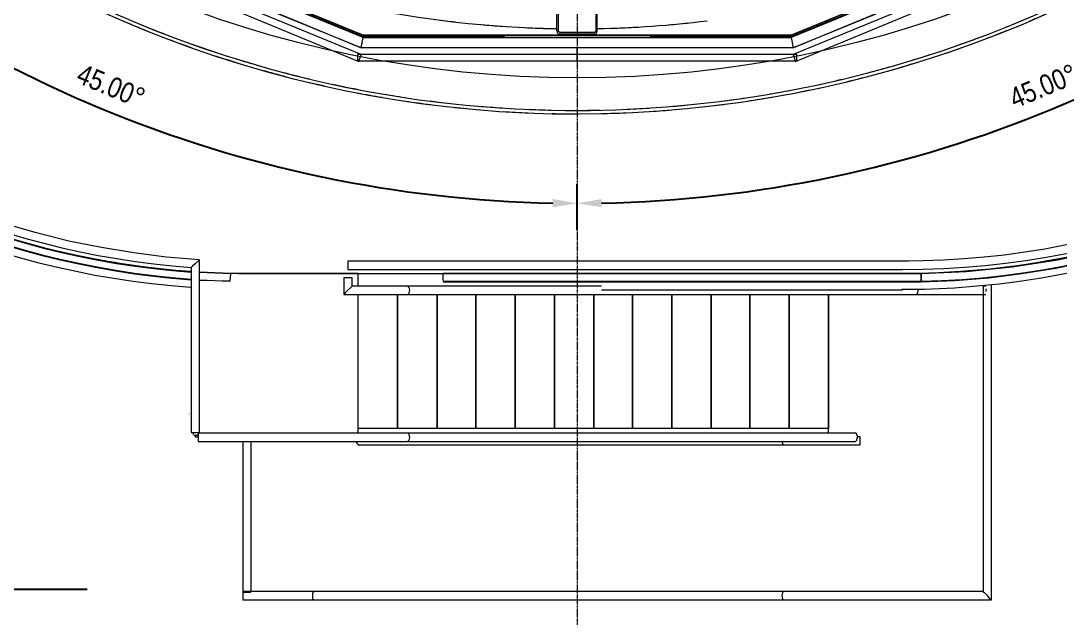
# Model space of a CAD drawing. Header units: millimetres. Extents: x 223 to 147055, y -17460 to 24540.
# Drawn here: x 132053 to 138425, y -3361 to 300 of the extents above; entities that cross this region are included whole.
import ezdxf

# ---------------------------------------------------------------- set-up
doc = ezdxf.new("R2010")
doc.units = ezdxf.units.MM
doc.linetypes.add('ADSK_Линия сетки', pattern=[21, 12, -3, 3, -3])
for name, color, linetype, lineweight in [('A-ANNO-DIMS', 7, 'Continuous', 9), ('S-GRID', 7, 'Continuous', 9), ('ЭЛ', 250, 'Continuous', 50)]:
    doc.layers.add(name, color=color, linetype=linetype, lineweight=lineweight)
for name, color, linetype in [('PDF _A-AREA', 7, 'Continuous'), ('PDF _A-CLNG', 7, 'Continuous'), ('PDF _A-DETL', 7, 'Continuous'), ('PDF _A-FLOR', 7, 'Continuous'), ('PDF _A-GLAZ-CURT', 7, 'Continuous'), ('PDF _A-GLAZ-CWMG', 7, 'Continuous'), ('PDF _I-WALL', 7, 'Continuous'), ('PDF _S-BEAM', 7, 'Continuous'), ('PDF _S-STRS', 7, 'Continuous'), ('PDF _Ограждение', 7, 'Continuous'), ('PDF _Опоры', 7, 'Continuous')]:
    doc.layers.add(name, color=color, linetype=linetype)
doc.styles.add('GOST Common_I_6', font='ARIALN.TTF', dxfattribs={"height": 125})
doc.dimstyles.new('Диагональ_-_Gost_2_5мм', dxfattribs={"dimscale": 304.8, "dimtxt": 125.714375, "dimasz": 0.492126, "dimexe": 0.393701, "dimexo": 0.246063, "dimgap": 0.287073, "dimtad": 1, "dimdec": 0, "dimzin": 0, "dimdsep": 46, "dimtxsty": 'GOST Common_I_6', "dimsah": 1, "dimcen": 0.09, "dimdle": 0.393701, "dimazin": 0, "dimtfac": 1, "dimtdec": 4, "dimtix": 1, "dimtmove": 0, "dimatfit": 3, "dimfxl": 1, "dimtvp": 1, "dimtfill": 1, "dimtolj": 1, "dimtzin": 0, "dimarcsym": 2})

# ---------------------------------------------------------------- blocks, each defined once
blk = doc.blocks.new('*D338')
at = {"layer": 'A-ANNO-DIMS', "color": 0, "lineweight": -2, "transparency": 16777216}
for p, q in [((92115.2, 13595.1), (91913.7, 13796.7)), ((86612.7, 11315.9), (86612.7, 11600.9))]:
    blk.add_line(p, q, dxfattribs=at)
blk.add_arc((86612.7, 19097.7), 7616.7, 271.12837, 313.87163, dxfattribs=at)
at = {"layer": 'A-ANNO-DIMS', "color": 0, "transparency": 16777216}
for points in [[(91873.9, 13624.6), (91908.9, 13588.9), (91998.5, 13711.8)], [(86762.9, 11457.4), (86762.4, 11507.4), (86612.7, 11480.9)]]:
    blk.add_solid(points, dxfattribs=at)
at = {"layer": 'Defpoints', "color": 0, "transparency": 16777216}
for p in [(86612.7, 19097.7), (92168.2, 13542.1), (88584, 11740.4), (86612.7, 11240.9)]:
    blk.add_point(p, dxfattribs=at)
at = {"layer": 'A-ANNO-DIMS', "color": 0, "transparency": 16777216, "insert": (89470.1, 12199.3), "char_height": 125, "width": 588.088, "attachment_point": 5, "rotation": 22.5, "style": 'GOST Common_I_6', "bg_fill": 3, "box_fill_scale": 1.1, "bg_fill_color": 256, "bg_fill_true_color": 13158600, "bg_fill_transparency": 0}
blk.add_mtext('\\A1;45.00°', dxfattribs=at)
blk = doc.blocks.new('*D340')
at = {"layer": 'A-ANNO-DIMS', "color": 0, "lineweight": -2, "transparency": 16777216}
for p, q in [((81110.1, 13595.1), (81311.7, 13796.7)), ((86612.7, 11315.9), (86612.7, 11600.9))]:
    blk.add_line(p, q, dxfattribs=at)
blk.add_arc((86612.7, 19097.7), 7616.7, 226.12837, 268.87163, dxfattribs=at)
at = {"layer": 'A-ANNO-DIMS', "color": 0, "transparency": 16777216}
for points in [[(81316.4, 13588.9), (81351.4, 13624.6), (81226.8, 13711.8)], [(86462.9, 11507.4), (86462.4, 11457.4), (86612.7, 11480.9)]]:
    blk.add_solid(points, dxfattribs=at)
at = {"layer": 'Defpoints', "color": 0, "transparency": 16777216}
for p in [(86612.7, 19097.7), (81057.1, 13542.1), (82804.3, 12501.4), (86612.7, 11240.9)]:
    blk.add_point(p, dxfattribs=at)
at = {"layer": 'A-ANNO-DIMS', "color": 0, "transparency": 16777216, "insert": (83755.3, 12199.3), "char_height": 125, "width": 588.088, "attachment_point": 5, "rotation": 337.5, "style": 'GOST Common_I_6', "bg_fill": 3, "box_fill_scale": 1.1, "bg_fill_color": 256, "bg_fill_true_color": 13158600, "bg_fill_transparency": 0}
blk.add_mtext('\\A1;45.00°', dxfattribs=at)
blk = doc.blocks.new('оси')
at = {"layer": 'S-GRID', "linetype": 'ADSK_Линия сетки'}
blk.add_line((86612.7, 19097.7), (86612.7, 8288.8), dxfattribs=at)
at = {"layer": 'A-ANNO-DIMS'}
dim = blk.add_angular_dim_3p(base=(88584, 11740.4), center=(86612.7, 19097.7), p1=(86612.7, 11240.9), p2=(92168.2, 13542.1), dimstyle='Диагональ_-_Gost_2_5мм', override={"dimpost": '<>', "dimfxl": 6013.290219}, dxfattribs=at)
dim.commit()
dim.dimension.update_dxf_attribs({"geometry": '*D338', "text_midpoint": (89470.1, 12199.3)})
dim = blk.add_angular_dim_3p(base=(82804.3, 12501.4), center=(86612.7, 19097.7), p1=(81057.1, 13542.1), p2=(86612.7, 11240.9), dimstyle='Диагональ_-_Gost_2_5мм', override={"dimpost": '<>', "dimfxl": 6013.290219}, dxfattribs=at)
dim.commit()
dim.dimension.update_dxf_attribs({"geometry": '*D340', "text_midpoint": (83755.3, 12199.3)})

msp = doc.modelspace()

# ---------------------------------------------------------------- linework, layer by layer
at = {"layer": 'PDF _A-AREA', "lineweight": 15}
msp.add_lwpolyline([(133466.2, -1249.1), (134122.4, -1249.1)], dxfattribs=at)
for centre, radius, start, end in [((133461.4, 3892.6), 5140.5, 253.39392, 255.3498), ((133461.4, 3892.7), 5140.7, 256.53072, 258.26678), ((133461.9, 3895), 5143, 259.58521, 261.19967), ((137453.9, 3892.6), 5140.6, 278.70652, 280.43711)]:
    msp.add_arc(centre, radius, start, end, dxfattribs=at)
at = {"layer": 'PDF _A-CLNG', "lineweight": 15}
for centre, radius, start, end in [((135459.4, 6800.7), 7049.4, 248.03814, 249.26881), ((135459.5, 6802.5), 7051.3, 291.84641, 293.08773), ((135459.7, 6802), 7050.8, 289.41289, 290.6543), ((135459, 6799.4), 7048.1, 250.47157, 251.70246), ((135459.5, 6802.6), 7051.4, 286.9794, 288.21521), ((135459.1, 6799.5), 7048.2, 252.90511, 254.13599), ((135460, 6800.8), 7049.5, 284.54591, 285.78205), ((135459.6, 6801.2), 7049.9, 255.33879, 256.56937), ((135459.6, 6802.6), 7051.4, 282.11253, 283.34833), ((135460.2, 6803.7), 7052.6, 257.77251, 259.00262), ((135459.1, 6805.5), 7054.3, 279.67925, 280.91454), ((135459.6, 6800.7), 7049.4, 260.20565, 261.43631), ((135460.2, 6805), 7053.8, 262.63938, 263.86928), ((135460.1, 6799.7), 7048.4, 277.24535, 278.48168), ((135459.6, 6799.5), 7048.2, 265.07248, 266.30884), ((135459.8, 6802.2), 7051, 267.50602, 268.74189), ((135459.8, 6799), 7047.8, 269.93934, 271.17578), ((135459.9, 6799.7), 7048.5, 272.37285, 273.60917), ((135459.4, 6805.5), 7054.2, 274.81236, 276.04218)]:
    msp.add_arc(centre, radius, start, end, dxfattribs=at)
at = {"layer": 'PDF _A-DETL', "lineweight": 15}
msp.add_lwpolyline([(137496.3, -1172.9), (137115.3, -1172.9)], dxfattribs=at)
msp.add_circle((135464.3, 6800.3), 6849.5, dxfattribs=at)
at = {"layer": 'PDF _A-FLOR', "lineweight": 15}
msp.add_lwpolyline([(128589.1, 5127.6, 0.887105), (142531.5, 6801.7, 1), (128388.1, 6801.7, 0.058045), (128577.4, 5176.4)], format="xyb", dxfattribs=at)
for points in [[(133148.7, -1240.7), (133157.2, -1240.7)], [(133466.2, -1249.1), (134122.4, -1249.1), (133339.2, -1249.1)], [(134122.4, -2227), (134122.4, -1376.1)], [(133123.3, -2239.7), (133123.3, -2248.2), (133140.2, -2248.2)]]:
    msp.add_lwpolyline(points, dxfattribs=at)
for centre, radius, start, end in [((135459.7, 6801), 6550.2, 262.42498, 263.49078), ((135459.5, 6798.8), 6548, 264.89663, 266.00125), ((135459.8, 6802.8), 6552, 267.3743, 268.50022), ((135459.6, 6804.5), 6553.7, 272.32394, 273.47702), ((135459.6, 6804.2), 6553.4, 274.80123, 275.95986), ((133462.2, 3895.7), 5143.7, 254.11402, 255.44822), ((133461.7, 3893.9), 5141.8, 256.90974, 258.21698), ((133461.9, 3894.8), 5142.8, 259.70041, 260.98544), ((133461.9, 3896.2), 5144.2, 262.49124, 263.75946), ((137454.3, 3888.4), 5136.3, 276.61333, 277.61955), ((137452.8, 3898.3), 5146.3, 279.74008, 280.40411), ((133461.7, 3894.6), 5142.6, 265.28111, 265.87971), ((133461.6, 3893.5), 5141.5, 267.83579, 270.00002), ((137453.7, 3893.3), 5141.3, 270.54384, 272.04898), ((137453.9, 3891.2), 5139.1, 273.67472, 274.83427)]:
    msp.add_arc(centre, radius, start, end, dxfattribs=at)
at = {"layer": 'PDF _A-GLAZ-CURT', "lineweight": 15}
msp.add_lwpolyline([(138427.6, 812.5), (138017, 638.9), (138029.7, 605), (138017, 638.9), (137606.3, 469.6), (136789.3, 135.1), (135908.8, 135.1), (135464.3, 135.1), (135464.3, 92.8), (135464.3, 135.1), (135019.8, 135.1), (134139.3, 135.1), (133322.3, 469.6), (132911.6, 638.9), (132898.9, 605), (132911.6, 638.9), (132501, 812.5), (131688.2, 1146.9)], dxfattribs=at)
for points in [[(132882, 566.9), (134126.6, 50.5), (134139.3, 92.8), (132898.9, 605)], [(136802, 50.5), (138046.6, 566.9), (138029.7, 605), (136789.3, 92.8)], [(134118.1, 54.7), (135464.3, 54.7), (135464.3, 92.8), (134118.1, 92.8)], [(135464.3, 54.7), (136810.5, 54.7), (136810.5, 92.8), (135464.3, 92.8)]]:
    msp.add_lwpolyline(points, close=True, dxfattribs=at)
at = {"layer": 'PDF _A-GLAZ-CWMG', "lineweight": 15}
for points in [[(135908.8, 202.9), (136776.6, 202.9), (136776.6, 211.3), (135908.8, 211.3), (136776.6, 211.3), (137572.5, 541.5), (136776.6, 211.3), (136776.6, 202.9), (137576.7, 533.1), (137991.6, 702.4), (138402.2, 871.7), (139202.3, 1201.9), (139240.4, 1151.1), (139862.7, 1773.4), (140175.9, 2086.7), (140493.4, 2399.9), (141115.7, 3026.5), (141115.7, 3022.2), (141115.7, 3026.5), (141060.7, 3060.3), (141056.5, 3064.6), (141060.7, 3060.3), (141395.1, 3864.6)], [(133326.5, 473.8), (134139.3, 135.1), (134152, 198.6), (133347.7, 528.8), (132937, 698.2), (132526.4, 871.7)], [(138402.2, 867.5), (137991.6, 698.2), (137580.9, 528.8), (136776.6, 198.6), (136776.6, 202.9), (136776.6, 198.6), (136789.3, 135.1), (137602.1, 473.8)], [(133351.9, 533.1), (134152, 202.9), (134152, 211.3), (133351.9, 541.5), (134152, 211.3), (135019.8, 211.3), (134152, 211.3), (134152, 202.9), (135019.8, 202.9)], [(135908.8, 198.6), (135464.3, 198.6), (135908.8, 198.6), (136776.6, 198.6), (136789.3, 135.1), (135908.8, 135.1), (135464.3, 135.1), (135019.8, 135.1), (134139.3, 135.1), (134152, 198.6), (134152, 202.9), (134152, 198.6), (135019.8, 198.6), (135464.3, 198.6), (135019.8, 198.6)], [(134152, 211.3), (134152, 211.3)], [(134152, 211.3), (134152, 211.3)], [(134152, 198.6), (134152, 198.6)], [(136776.6, 211.3), (136776.6, 211.3)], [(136776.6, 211.3), (136776.6, 211.3)], [(136776.6, 198.6), (136776.6, 198.6)], [(134139.3, 135.1), (134139.3, 135.1)], [(134139.3, 135.1), (134139.3, 135.1)], [(136789.3, 135.1), (136789.3, 135.1)], [(136789.3, 135.1), (136789.3, 135.1)]]:
    msp.add_lwpolyline(points, dxfattribs=at)
for points in [[(135019.8, 211.3), (135464.3, 211.3)], [(135464.3, 211.3), (135908.8, 211.3)]]:
    msp.add_lwpolyline(points, close=True, dxfattribs=at)
at = {"layer": 'PDF _I-WALL', "lineweight": 15}
for points in [[(128908.3, 4196.3, 0.826633), (142510.3, 6801.7, 1), (128409.3, 6801.7, 0.052683), (128565, 5328.3)], [(137453.7, -1247.9, 0.035296), (138176.9, -1196.8, 0.162845), (141094.4, 263.1)], [(137453.7, -1345.3, 0.035296), (138190.6, -1293.2, 0.162845), (141163.4, 194.4)]]:
    msp.add_lwpolyline(points, format="xyb", dxfattribs=at)
for points in [[(134122.4, -1325.3), (134122.4, -1249.1), (137458.2, -1249.1)], [(137458.2, -1350.7), (135612.5, -1350.7)]]:
    msp.add_lwpolyline(points, dxfattribs=at)
for centre, radius, start, end in [((135459.8, 6801.7), 6551, 226.09314, 268.90686), ((133461.6, 3893.4), 5141.3, 224.91761, 265.88012), ((135459.8, 6801.7), 6551, 271.09316, 277.0203), ((133461.6, 3893.4), 5238.7, 224.91761, 265.96252)]:
    msp.add_arc(centre, radius, start, end, dxfattribs=at)
at = {"layer": 'PDF _S-BEAM', "lineweight": 15}
for points in [[(127391.5, 6273.4, 0.202877), (129834.1, 249.4, 0.179396), (133097.9, -1240.7)], [(127395.7, 6273.4, 0.203415), (129838.3, 253.7, 0.180277), (133097.9, -1236.4)], [(134643.1, -1295.7), (137572.5, -1295.7, 0.194742), (141141.1, 236.7)]]:
    msp.add_lwpolyline(points, format="xyb", dxfattribs=at)
for points in [[(135337.3, 456.9), (135337.3, 241), (135341.5, 236.7), (135341.5, 232.5), (135341.5, 228.3), (135345.8, 224), (135350, 219.8), (135354.2, 219.8), (135358.5, 219.8), (135570.1, 219.8), (135574.4, 219.8), (135578.6, 219.8), (135582.8, 224), (135582.8, 228.3), (135587.1, 232.5), (135587.1, 236.7), (135587.1, 241), (135587.1, 456.9)], [(134643.1, -1299.9), (137572.5, -1299.9), (137779.9, -1291.5), (137987.3, -1274.5), (138190.5, -1249.1), (138398, -1215.3), (138601.2, -1172.9), (138800.1, -1122.1), (139003.3, -1067.1), (139198.1, -999.4), (139392.8, -927.4), (139583.3, -847), (139769.5, -758.1), (139955.8, -660.7), (140133.6, -554.9), (140311.4, -444.8), (140480.7, -330.5), (140650.1, -203.5), (140810.9, -72.3), (140963.3, 63.2), (141115.7, 207.1), (141145.4, 232.5)], [(138427.6, -1156), (138224.4, -1194.1), (138021.2, -1219.5), (137813.8, -1236.4), (137610.6, -1249.1), (137572.5, -1249.1), (137851.9, -1236.4), (138131.3, -1206.8), (138410.7, -1164.5), (138685.8, -1105.2)], [(133148.7, -1240.7), (133339.2, -1249.1), (133148.7, -1240.7)], [(133339.2, -1249.1), (133339.2, -1253.4), (133335, -1291.5), (133335, -1295.7)], [(134643.1, -1249.1), (137572.5, -1249.1), (134643.1, -1249.1)], [(134643.1, -1249.1), (134643.1, -1249.1)], [(134643.1, -1291.5), (134643.1, -1253.4)], [(133148.7, -1287.2), (133335, -1295.7), (133148.7, -1291.5)]]:
    msp.add_lwpolyline(points, dxfattribs=at)
for points in [[(135358.5, 469.6), (135570.1, 469.6), (135574.4, 465.3), (135578.6, 465.3), (135578.6, 461.1), (135578.6, 456.9), (135578.6, 241), (135578.6, 236.7), (135578.6, 232.5), (135574.4, 232.5), (135570.1, 228.3), (135358.5, 228.3), (135354.2, 232.5), (135350, 232.5), (135350, 236.7), (135350, 241), (135350, 456.9), (135350, 461.1), (135350, 465.3), (135354.2, 465.3)], [(137572.5, -1291.5), (137572.5, -1253.4)]]:
    msp.add_lwpolyline(points, close=True, dxfattribs=at)
for centre, radius, start, end in [((135460.1, 6801.1), 7071, 293.13176, 294.36235), ((135458.3, 6798.2), 7067.9, 246.88996, 248.13208), ((133478.7, 3911.9), 5208.8, 225.13835, 265.80739), ((133480, 3910.4), 5211.7, 225.14981, 265.79593), ((135459.8, 6801.7), 7071.7, 290.69818, 291.92866), ((135459.2, 6800.2), 7070, 249.32355, 250.56529), ((135460.1, 6800.9), 7070.8, 288.26486, 289.49549), ((135459.9, 6802.2), 7072.2, 251.75711, 252.99299), ((135460, 6800.8), 7070.7, 285.83128, 287.06192), ((135460.2, 6803.2), 7073.1, 254.19082, 255.42653), ((135460.4, 6799.2), 7069, 283.3976, 284.62853), ((135460, 6802.5), 7072.4, 256.62412, 257.85995), ((135459.1, 6805), 7075, 280.96464, 282.19453), ((135459.3, 6799.4), 7069.3, 259.05748, 260.29387), ((135459.2, 6805.1), 7075.1, 278.53124, 279.76111), ((135459.6, 6800.2), 7070.1, 261.49091, 262.72715), ((135459.6, 6799.4), 7069.3, 263.92991, 265.16079), ((135460, 6798.2), 7068.1, 273.66372, 274.89481), ((135459.6, 6803.1), 7073, 276.09751, 277.32775), ((135459.9, 6804.7), 7074.7, 266.36388, 267.59383), ((135459.8, 6804.1), 7074, 268.79735, 270.02741), ((135459.8, 6800.8), 7070.8, 271.23031, 272.46093)]:
    msp.add_arc(centre, radius, start, end, dxfattribs=at)
at = {"layer": 'PDF _S-STRS', "lineweight": 15}
msp.add_lwpolyline([(137005.2, -2227), (137005.2, -2197.4), (137005.2, -1376.1), (137005.2, -2197.4), (136763.9, -2197.4), (136522.6, -2197.4), (136285.6, -2197.4), (136044.3, -2197.4), (135803, -2197.4), (135565.9, -2197.4), (135324.6, -2197.4), (135083.3, -2197.4), (134842, -2197.4), (134605, -2197.4), (134363.7, -2197.4), (134122.4, -2197.4), (134122.4, -1376.1)], dxfattribs=at)
for points in [[(134363.7, -1376.1), (134363.7, -2197.4)], [(134605, -1376.1), (134605, -2197.4)], [(134842, -1376.1), (134842, -2197.4)], [(135083.3, -1376.1), (135083.3, -2197.4)], [(135324.6, -1376.1), (135324.6, -2197.4)], [(135565.9, -1376.1), (135565.9, -2197.4)], [(135803, -1376.1), (135803, -2197.4)], [(136044.3, -1376.1), (136044.3, -2197.4)], [(136285.6, -1376.1), (136285.6, -2197.4)], [(136522.6, -1376.1), (136522.6, -2197.4)], [(136763.9, -1376.1), (136763.9, -2197.4)]]:
    msp.add_lwpolyline(points, close=True, dxfattribs=at)
at = {"layer": 'PDF _Ограждение', "lineweight": 15}
for points in [[(141081.9, 279.1, 0.198463), (143507.5, 6150.6), (143507.5, 7450.2, 0.198443), (141081.9, 13321.8, 0.199638), (137458.2, 14824.6), (133466.2, 14824.6, 0.199865), (129846.8, 13321.8, 0.198463), (127421.1, 7450.2), (127421.1, 6150.6, 0.198443), (129846.8, 279.1, 0.180575), (133097.9, -1211)], [(133148.7, -1164.5), (132945.5, -1147.5), (132746.5, -1122.1), (132547.6, -1088.3), (132348.6, -1050.2), (132149.7, -999.4), (131954.9, -944.4), (131764.4, -880.9), (131573.9, -808.9), (131387.7, -728.5), (131205.6, -639.6), (131027.8, -546.4), (130850, -444.8), (130680.7, -339), (130511.4, -224.7), (130350.5, -101.9), (130193.9, 25.1), (130041.5, 160.5), (129893.3, 300.2), (129880.6, 312.9, -0.197731), (127467.7, 6150.6), (127467.7, 7450.2, -0.198443), (129880.6, 13287.9, -0.199356)], [(141048, 312.9, -0.199572), (137458.2, -1172.9), (134058.9, -1172.9), (134058.9, -1223.7), (137458.2, -1223.7, 0.20008), (141081.9, 279.1)]]:
    msp.add_lwpolyline(points, format="xyb", dxfattribs=at)
for points in [[(133148.7, -2222.8), (133148.7, -1164.5), (133144.5, -1168.7), (133140.2, -1172.9), (133123.3, -1189.9), (133106.4, -1202.6), (133102.1, -1206.8), (133097.9, -1211), (133097.9, -2222.8)], [(133140.2, -2227), (133140.2, -2277.8), (134427.2, -2277.8), (137166.1, -2277.8), (137170.3, -2277.8), (137174.6, -2273.6), (137178.8, -2269.4), (137178.8, -2265.1), (137178.8, -2260.9), (137183, -2256.7), (137183, -2252.4), (137183, -2248.2), (137183, -2244), (137178.8, -2239.7), (137178.8, -2235.5), (137178.8, -2231.3), (137174.6, -2231.3), (137174.6, -2227), (137170.3, -2227), (137166.1, -2227), (134427.2, -2227)]]:
    msp.add_lwpolyline(points, close=True, dxfattribs=at)
for points in [[(133415.4, -1249.1), (133415.4, -1249.1)], [(137953.5, -1325.3), (137953.5, -3196.5), (136730.1, -3196.5), (133851.4, -3196.5), (133415.4, -3196.5), (133415.4, -3247.3), (133851.4, -3247.3), (133847.2, -3247.3), (133843, -3243), (133843, -3221.9), (133843, -3204.9), (133847.2, -3200.7), (133851.4, -3196.5)], [(133851.4, -3247.3), (136730.1, -3247.3), (138004.3, -3247.3), (138004.3, -1321.1)], [(135612.5, -1325.3), (134427.2, -1325.3), (134084.3, -1325.3), (134084.3, -1274.5), (134033.5, -1274.5), (134033.5, -1376.1), (134427.2, -1376.1), (137547.1, -1376.1), (137970.4, -1376.1)], [(134084.3, -1325.3), (134080, -1329.6), (134075.8, -1333.8), (134058.9, -1350.7), (134041.9, -1367.7), (134037.7, -1376.1), (134033.5, -1376.1)], [(134427.2, -1325.3), (134427.2, -1329.6), (134431.4, -1333.8), (134435.6, -1350.7), (134431.4, -1367.7), (134427.2, -1376.1)], [(137970.4, -1325.3), (137949.2, -1325.3)], [(137555.5, -1346.5), (137551.3, -1367.7), (137547.1, -1376.1)], [(137970.4, -1342.3), (137970.4, -1359.2)], [(134427.2, -2227), (134431.4, -2235.5), (134435.6, -2252.4), (134431.4, -2269.4), (134427.2, -2273.6), (134427.2, -2277.8)], [(133415.4, -2277.8), (133415.4, -3200.7), (133462, -3200.7)], [(133466.2, -3200.7), (133466.2, -2277.8)], [(134109.7, -2277.8), (134109.7, -2282.1), (134113.9, -2286.3), (134113.9, -2290.5), (134118.1, -2294.8), (134122.4, -2294.8), (134122.4, -2299), (134126.6, -2299), (136730.1, -2299), (137200, -2299), (137200, -2248.2), (137183, -2248.2)], [(136730.1, -2299), (136725.8, -2294.8), (136725.8, -2290.5), (136721.6, -2277.8)], [(136730.1, -3247.3), (136725.8, -3247.3), (136725.8, -3243), (136721.6, -3221.9), (136725.8, -3204.9), (136725.8, -3200.7), (136730.1, -3196.5)], [(138004.3, -3247.3), (138000, -3247.3), (137995.8, -3243), (137978.9, -3221.9), (137961.9, -3204.9), (137953.5, -3200.7), (137953.5, -3196.5)]]:
    msp.add_lwpolyline(points, dxfattribs=at)
at = {"layer": 'PDF _Опоры', "lineweight": 15}
for points in [[(133110.6, -2222.8), (133110.6, -2235.5)], [(133140.2, -2227), (133140.2, -2222.8)], [(133114.8, -2235.5), (133114.8, -2235.5)], [(133114.8, -2239.7), (133136, -2239.7)], [(133136, -2235.5), (133136, -2235.5)]]:
    msp.add_lwpolyline(points, dxfattribs=at)

# ---------------------------------------------------------------- next in the draw order: block references
msp.add_blockref('оси', (48851.6, -12299.4))

# ---------------------------------------------------------------- next in the draw order: linework, layer by layer
at = {"layer": 'ЭЛ', "color": 7, "lineweight": 25}
msp.add_line((132459.3, -3185.5), (129398.8, -3185.5), dxfattribs=at)
msp.add_lwpolyline([(136295.9, 3398.5, 0, 0, 0), (132884.7, -2451.5, 150, 0, 0), (133085.9, -2110.4, 0, 0, 0), (132459.3, -3185.5, 0, 0, 0)], format="xyseb", dxfattribs=at)

doc.saveas('drawing.dxf')
